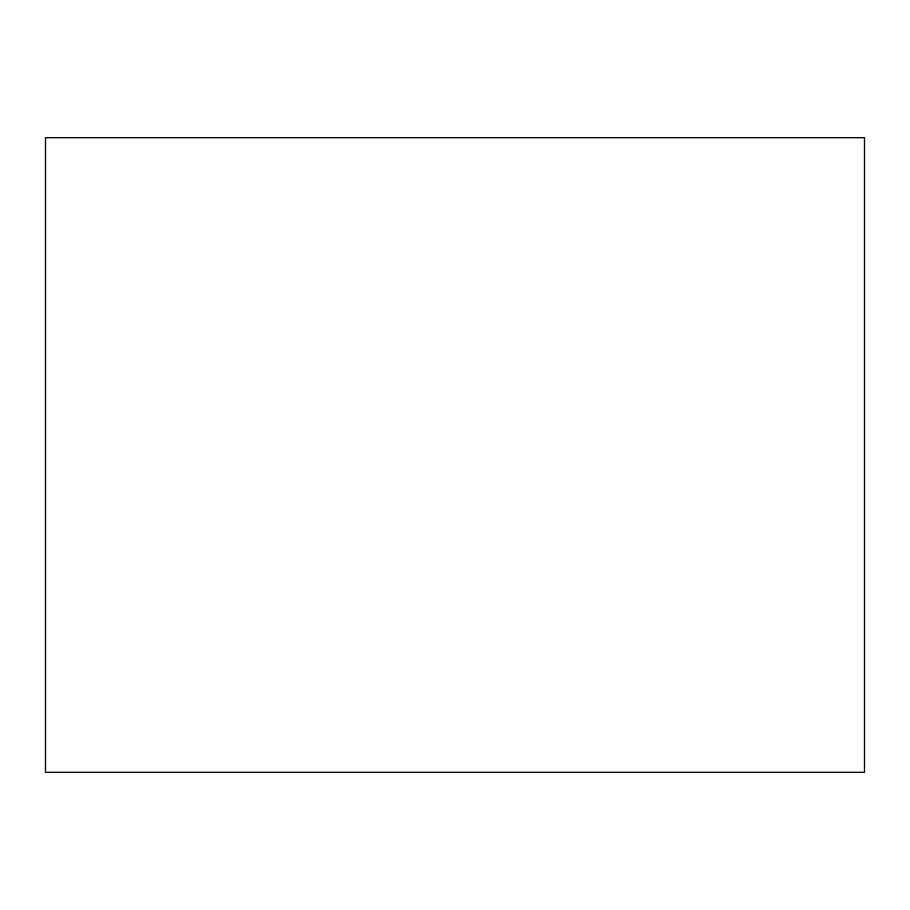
<?xml version="1.0" encoding="UTF-8"?>
<svg xmlns="http://www.w3.org/2000/svg" width="910" height="910" viewBox="0 0 910 910"><rect width="100%" height="100%" fill="white"/><g stroke="black" fill="none" stroke-linecap="round" stroke-linejoin="round"><path stroke-width="1.36" d="M864.5 137.672L45.5 137.672L45.5 772.328L864.5 772.328L864.5 137.672"/></g></svg>
